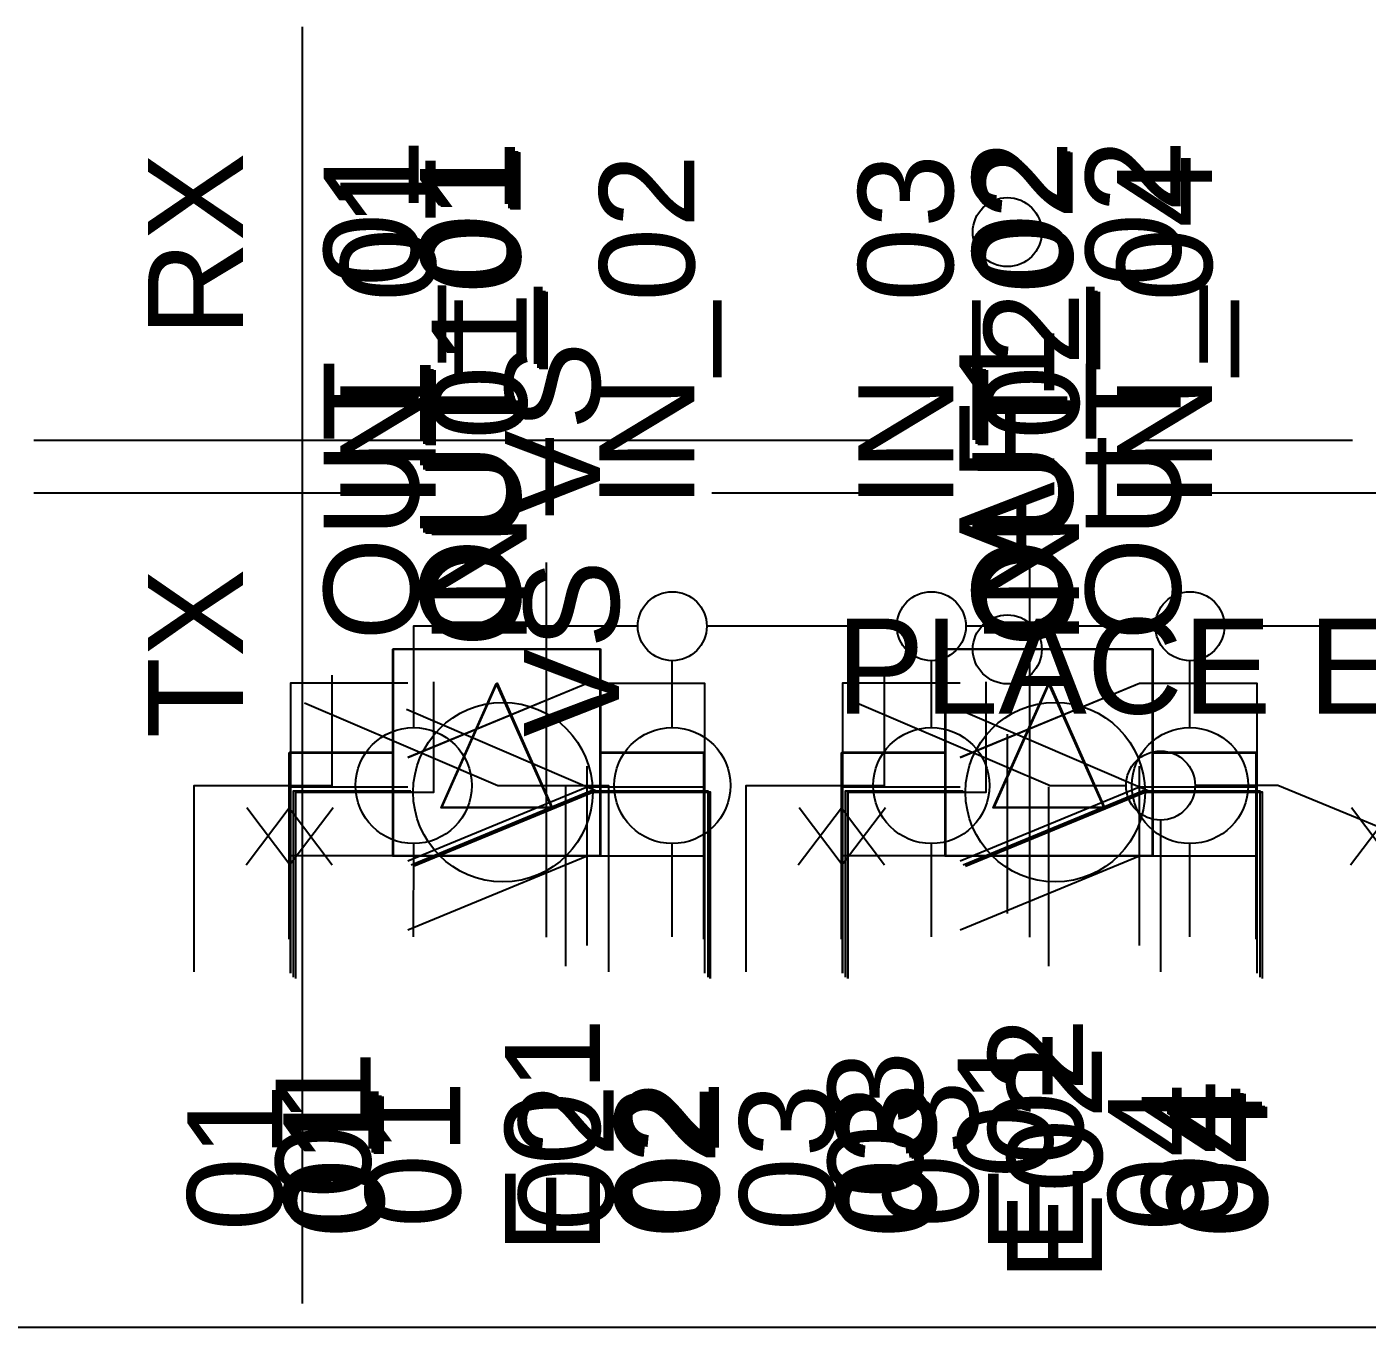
# Model space of a CAD drawing. Extents: x 1 to 47, y 1 to 35.
# Drawn here: x 27.616 to 28.587, y 11.39 to 12.332 of the extents above; entities that cross this region are included whole.
import ezdxf

# ---------------------------------------------------------------- set-up
doc = ezdxf.new("R2010")
doc.units = 0
doc.header["$MEASUREMENT"] = 0
for name, color, linetype in [('10_00______DWG_', 7, 'CONTINUOUS'), ('6_01__9-_0-___10__RTD_INPU', 7, 'CONTINUOUS'), ('6_02__9-_B-___10__RTD_INPU', 7, 'CONTINUOUS'), ('6_03__9-_1-___10__RTD_INPU', 7, 'CONTINUOUS'), ('6_04__9-_C-___10__RTD_INPU', 7, 'CONTINUOUS'), ('6_05__9-_D-___10__RTD_INPU', 7, 'CONTINUOUS'), ('6_06__9-_2A___10__RTD_INPU', 7, 'CONTINUOUS'), ('6_07__9-_2B___10__RTD_INPU', 7, 'CONTINUOUS'), ('6_08__9-_2C___10__RTD_INPU', 7, 'CONTINUOUS'), ('6_09__9-_2D___10__RTD_INPU', 7, 'CONTINUOUS'), ('6_10__9-_2G___10__RTD_INPU', 7, 'CONTINUOUS'), ('6_11__9-_3-___10__RTD_INPU', 7, 'CONTINUOUS'), ('6_12__9-_4-___10__RTD_INPU', 7, 'CONTINUOUS'), ('6_13__9-_5-___10__RTD_INPU', 7, 'CONTINUOUS'), ('6_14__9-_6-___10__RTD_INPU', 7, 'CONTINUOUS'), ('6_15__9-_70___10__RTD_INPU', 7, 'CONTINUOUS'), ('6_16__9-_L0___10__RTD_INPU', 7, 'CONTINUOUS'), ('6_17__9-_77___10__RTD_INPU', 7, 'CONTINUOUS'), ('6_18__9-_7-___10__RTD_INPU', 7, 'CONTINUOUS'), ('6_19__9-_L-___10__RTD_INPU', 7, 'CONTINUOUS'), ('7_01__0-__EMPTY', 7, 'CONTINUOUS'), ('7_02__B-___3__DI___4__DO__', 7, 'CONTINUOUS'), ('7_03__1-___4__DI___4__DO__', 7, 'CONTINUOUS'), ('7_04__C-___4__DI___4__DO__', 7, 'CONTINUOUS'), ('7_05__D-___4__DI___3__DO__', 7, 'CONTINUOUS'), ('7_06__2A___8__FORM_A_DO', 7, 'CONTINUOUS'), ('7_07__2B___8__FORM_B_DO', 7, 'CONTINUOUS'), ('7_08__2C___8__DO__6__FORM_', 7, 'CONTINUOUS'), ('7_09__2D___8__DO__2__FORM_', 7, 'CONTINUOUS'), ('7_10__2G___8__DO__4__FORM_', 7, 'CONTINUOUS'), ('7_11__3-___8__DI', 7, 'CONTINUOUS'), ('7_12__4-___14__DI', 7, 'CONTINUOUS'), ('7_13__5-___8__AI', 7, 'CONTINUOUS'), ('7_14__6-___4__AI____4__AO', 7, 'CONTINUOUS'), ('7_15__70___2__AVI____4__AF', 7, 'CONTINUOUS'), ('7_16__L0___2__LEA_AVI____4', 7, 'CONTINUOUS'), ('7_17__77___8__AFDI', 7, 'CONTINUOUS'), ('7_18__7-___2__AVI____7__DI', 7, 'CONTINUOUS'), ('7_19__L-___2__AVI____7__DI', 7, 'CONTINUOUS')]:
    doc.layers.add(name, color=color, linetype=linetype)
doc.styles.add('ARIAL', font='arial.ttf')

msp = doc.modelspace()

# ---------------------------------------------------------------- linework, layer by layer
at = {"layer": '10_00______DWG_'}
msp.add_lwpolyline([(27.43118, 11.3902), (31.30112, 11.3902)], dxfattribs=at)
at = {"layer": '6_02__9-_B-___10__RTD_INPU'}
for points in [[(27.80687, 11.64681), (27.80687, 11.78179), (27.89196, 11.78179)], [(27.89202, 11.72811), (28.02198, 11.78179), (28.10697, 11.78179), (28.10697, 11.64681)], [(28.20685, 11.64681), (28.20685, 11.78179), (28.29195, 11.78179)], [(28.292, 11.72811), (28.42196, 11.78179), (28.50695, 11.78179), (28.50695, 11.64681)]]:
    msp.add_lwpolyline(points, dxfattribs=at)
at = {"layer": '6_03__9-_1-___10__RTD_INPU'}
for points in [[(27.81085, 11.64293), (27.81085, 11.77791), (27.89594, 11.77791)], [(27.896, 11.72423), (28.02596, 11.77791), (28.11095, 11.77791), (28.11095, 11.64293)], [(28.21083, 11.64293), (28.21083, 11.77791), (28.29593, 11.77791)], [(28.29598, 11.72423), (28.42595, 11.77791), (28.51093, 11.77791), (28.51093, 11.64293)]]:
    msp.add_lwpolyline(points, dxfattribs=at)
at = {"layer": '6_04__9-_C-___10__RTD_INPU'}
for points in [[(27.89196, 11.85683), (27.80687, 11.85683), (27.80687, 11.64681)], [(27.89202, 11.80314), (28.02197, 11.85683), (28.10696, 11.85683), (28.10696, 11.73181)], [(28.29194, 11.85683), (28.20684, 11.85683), (28.20684, 11.64681)], [(28.292, 11.80314), (28.42195, 11.85683), (28.50694, 11.85683), (28.50694, 11.73181)], [(28.02195, 11.66682), (28.02195, 11.79681)], [(28.42193, 11.66682), (28.42193, 11.79681)], [(27.89196, 11.73181), (27.80687, 11.73181)], [(27.89202, 11.67813), (28.02197, 11.73181), (28.10696, 11.73181), (28.10696, 11.64681)], [(28.29194, 11.73181), (28.20684, 11.73181)], [(28.292, 11.67813), (28.42195, 11.73181), (28.50694, 11.73181), (28.50694, 11.64681)]]:
    msp.add_lwpolyline(points, dxfattribs=at)
at = {"layer": '6_05__9-_D-___10__RTD_INPU'}
for points in [[(27.73716, 11.64765), (27.73716, 11.7827), (27.73716, 11.7827), (27.83718, 11.78267), (27.8372, 11.86267)], [(28.13714, 11.64765), (28.13714, 11.7827), (28.23721, 11.7827), (28.23719, 11.78267), (28.23719, 11.86267)], [(27.81721, 11.84267), (27.95721, 11.78267), (28.03726, 11.78267), (28.03726, 11.64769)], [(28.21719, 11.84267), (28.35719, 11.78267), (28.41226, 11.78267)], [(28.6522, 11.729), (28.52223, 11.78267), (28.46223, 11.78267)], [(28.43725, 11.7577), (28.43725, 11.64769)]]:
    msp.add_lwpolyline(points, dxfattribs=at)
msp.add_circle((28.43725, 11.78267), 0.02499, dxfattribs=at)
at = {"layer": '6_06__9-_2A___10__RTD_INPU'}
for points in [[(27.80913, 11.64382), (27.80913, 11.7788), (27.89422, 11.7788)], [(27.89428, 11.72512), (28.02424, 11.7788), (28.10923, 11.7788), (28.10923, 11.64382)], [(28.20911, 11.64382), (28.20911, 11.7788), (28.29421, 11.7788)], [(28.29426, 11.72512), (28.42422, 11.7788), (28.50921, 11.7788), (28.50921, 11.64382)]]:
    msp.add_lwpolyline(points, dxfattribs=at)
at = {"layer": '6_07__9-_2B___10__RTD_INPU'}
for points in [[(27.81085, 11.6429), (27.81085, 11.77795), (27.81085, 11.77795), (27.91087, 11.77793), (27.91089, 11.85792)], [(28.21076, 11.6429), (28.21076, 11.77795), (28.21076, 11.77795), (28.31078, 11.77793), (28.3108, 11.85792)], [(27.8909, 11.83793), (28.0309, 11.77793), (28.11095, 11.77793), (28.11095, 11.64294)], [(28.29081, 11.83793), (28.43081, 11.77793), (28.51086, 11.77793), (28.51086, 11.64294)]]:
    msp.add_lwpolyline(points, dxfattribs=at)
at = {"layer": '6_08__9-_2C___10__RTD_INPU'}
for points in [[(27.81078, 11.64314), (27.81078, 11.77812), (27.89588, 11.77812)], [(27.89593, 11.72444), (28.02589, 11.77812), (28.11088, 11.77812), (28.11088, 11.64314)], [(28.21076, 11.64314), (28.21076, 11.77812), (28.29586, 11.77812)], [(28.29591, 11.72444), (28.42588, 11.77812), (28.51087, 11.77812), (28.51087, 11.64314)]]:
    msp.add_lwpolyline(points, dxfattribs=at)
at = {"layer": '6_09__9-_2D___10__RTD_INPU'}
for points in [[(27.81085, 11.6429), (27.81085, 11.77789), (27.89594, 11.77789)], [(27.896, 11.7242), (28.02596, 11.77789), (28.11095, 11.77789), (28.11095, 11.6429)], [(28.21083, 11.6429), (28.21083, 11.77789), (28.29593, 11.77789)], [(28.29598, 11.7242), (28.42595, 11.77789), (28.51093, 11.77789), (28.51093, 11.6429)]]:
    msp.add_lwpolyline(points, dxfattribs=at)
at = {"layer": '6_10__9-_2G___10__RTD_INPU'}
for points in [[(27.81085, 11.6429), (27.81085, 11.77789), (27.89594, 11.77789)], [(27.896, 11.7242), (28.02596, 11.77789), (28.11095, 11.77789), (28.11095, 11.6429)], [(28.21083, 11.6429), (28.21083, 11.77789), (28.29593, 11.77789)], [(28.29598, 11.7242), (28.42595, 11.77789), (28.51093, 11.77789), (28.51093, 11.6429)]]:
    msp.add_lwpolyline(points, dxfattribs=at)
at = {"layer": '6_11__9-_3-___10__RTD_INPU'}
for points in [[(27.81085, 11.6429), (27.81082, 11.77789), (27.89581, 11.77789)], [(28.02583, 11.77789), (28.11082, 11.77789), (28.11082, 11.6429)], [(28.21094, 11.6429), (28.21091, 11.77789), (28.2959, 11.77789)], [(28.42592, 11.77789), (28.51091, 11.77789), (28.51091, 11.6429)]]:
    msp.add_lwpolyline(points, dxfattribs=at)
for centre in [(27.96084, 11.77789), (28.36094, 11.77789)]:
    msp.add_circle(centre, 0.06501, dxfattribs=at)
at = {"layer": '6_12__9-_4-___10__RTD_INPU'}
for points in [[(28.05854, 11.89815), (27.89612, 11.89815), (27.89612, 11.82474)], [(28.24619, 11.89815), (28.10854, 11.89815)], [(28.43351, 11.89815), (28.29619, 11.89815)], [(28.62117, 11.89815), (28.48351, 11.89815)], [(28.08354, 11.82474), (28.08354, 11.87315)], [(28.27119, 11.82474), (28.27119, 11.87315)], [(28.45851, 11.82474), (28.45851, 11.87315)], [(27.89612, 11.67315), (27.8962, 11.7406)], [(28.08354, 11.67315), (28.08354, 11.7406)], [(28.27119, 11.67315), (28.27119, 11.7406)], [(28.45851, 11.67315), (28.45851, 11.7406)]]:
    msp.add_lwpolyline(points, dxfattribs=at)
for centre, radius in [((28.08354, 11.89815), 0.025), ((28.27119, 11.89815), 0.025), ((28.45851, 11.89815), 0.025), ((27.89614, 11.78267), 0.04207), ((28.08354, 11.78267), 0.04207), ((28.27119, 11.78267), 0.04207), ((28.45851, 11.78267), 0.04207)]:
    msp.add_circle(centre, radius, dxfattribs=at)
at = {"layer": '6_13__9-_5-___10__RTD_INPU'}
for points in [[(28.03102, 11.88143), (28.03102, 11.73145), (27.88105, 11.73145), (27.88105, 11.88143), (28.03102, 11.88143)], [(28.43109, 11.88143), (28.43109, 11.73145), (28.2811, 11.73145), (28.2811, 11.88143), (28.43109, 11.88143)], [(27.996, 11.76644), (27.916, 11.76644), (27.95602, 11.85645), (27.996, 11.76644)], [(28.39607, 11.76644), (28.31607, 11.76644), (28.35608, 11.85645), (28.39607, 11.76644)], [(27.80603, 11.67147), (27.806, 11.80645), (27.88102, 11.80645)], [(28.03105, 11.80645), (28.10615, 11.80645), (28.10615, 11.67147)], [(28.20603, 11.67147), (28.206, 11.80645), (28.28108, 11.80645)], [(28.43111, 11.80645), (28.50621, 11.80645), (28.50621, 11.67147)], [(27.77481, 11.72523), (27.80604, 11.76647), (27.83724, 11.72523)], [(28.17481, 11.72523), (28.20604, 11.76647), (28.23725, 11.72523)], [(28.57487, 11.72523), (28.60611, 11.76647), (28.63732, 11.72523)]]:
    msp.add_lwpolyline(points, dxfattribs=at)
at = {"layer": '6_14__9-_6-___10__RTD_INPU'}
for points in [[(28.03163, 11.88175), (28.03163, 11.73177), (27.88164, 11.73177), (27.88164, 11.88175), (28.03163, 11.88175)], [(28.43169, 11.88175), (28.43169, 11.73177), (28.28171, 11.73177), (28.28171, 11.88175), (28.43169, 11.88175)], [(27.99661, 11.76676), (27.91661, 11.76676), (27.95662, 11.85677), (27.99661, 11.76676)], [(28.39667, 11.76676), (28.31667, 11.76676), (28.35668, 11.85677), (28.39667, 11.76676)], [(27.80657, 11.67179), (27.80654, 11.80678), (27.88162, 11.80678)], [(28.03165, 11.80678), (28.10675, 11.80678), (28.10675, 11.67179)], [(28.20663, 11.67179), (28.20661, 11.80678), (28.28168, 11.80678)], [(28.43172, 11.80678), (28.50682, 11.80678), (28.50682, 11.67179)], [(27.77535, 11.76679), (27.80658, 11.72556), (27.83779, 11.76679)], [(28.17541, 11.76679), (28.20665, 11.72556), (28.23786, 11.76679)], [(28.57548, 11.76679), (28.60671, 11.72556), (28.63792, 11.76679)]]:
    msp.add_lwpolyline(points, dxfattribs=at)
at = {"layer": '6_15__9-_70___10__RTD_INPU'}
for points in [[(27.62095, 11.99483), (27.91207, 11.99483)], [(28.11208, 11.99483), (28.26203, 11.99483)], [(28.46204, 11.99483), (28.61199, 11.99483)], [(28.00606, 11.78182), (28.00606, 11.65183)], [(28.35602, 11.78182), (28.35602, 11.65183)]]:
    msp.add_lwpolyline(points, dxfattribs=at)
at = {"layer": '6_16__9-_L0___10__RTD_INPU'}
for points in [[(27.62095, 11.99483), (27.91207, 11.99483)], [(28.11208, 11.99483), (28.26203, 11.99483)], [(28.46204, 11.99483), (28.61199, 11.99483)], [(28.00606, 11.78182), (28.00606, 11.65183)], [(28.35602, 11.78182), (28.35602, 11.65183)]]:
    msp.add_lwpolyline(points, dxfattribs=at)
at = {"layer": '6_17__9-_77___10__RTD_INPU'}
for points in [[(27.81544, 12.33247), (27.81544, 11.40748)], [(27.621, 12.03299), (28.22617, 12.03299)], [(28.42622, 12.03299), (28.57617, 12.03299)], [(28.32621, 11.81994), (28.32621, 11.68995)]]:
    msp.add_lwpolyline(points, dxfattribs=at)
for centre in [(28.32621, 12.18371), (28.32621, 11.88137)]:
    msp.add_circle(centre, 0.025, dxfattribs=at)
at = {"layer": '6_18__9-_7-___10__RTD_INPU'}
for points in [[(27.99226, 11.94431), (27.99226, 11.67275)], [(28.34223, 11.94431), (28.34223, 11.67275)]]:
    msp.add_lwpolyline(points, dxfattribs=at)
at = {"layer": '6_19__9-_L-___10__RTD_INPU'}
for points in [[(27.99226, 11.94431), (27.99226, 11.67275)], [(28.34223, 11.94431), (28.34223, 11.67275)]]:
    msp.add_lwpolyline(points, dxfattribs=at)
at = {"layer": '7_02__B-___3__DI___4__DO__'}
for points in [[(27.80687, 11.64681), (27.80687, 11.78179), (27.89196, 11.78179)], [(27.89202, 11.72811), (28.02198, 11.78179), (28.10697, 11.78179), (28.10697, 11.64681)], [(28.20685, 11.64681), (28.20685, 11.78179), (28.29195, 11.78179)], [(28.292, 11.72811), (28.42196, 11.78179), (28.50695, 11.78179), (28.50695, 11.64681)]]:
    msp.add_lwpolyline(points, dxfattribs=at)
at = {"layer": '7_03__1-___4__DI___4__DO__'}
for points in [[(27.81085, 11.64293), (27.81085, 11.77791), (27.89594, 11.77791)], [(27.896, 11.72423), (28.02596, 11.77791), (28.11095, 11.77791), (28.11095, 11.64293)], [(28.21083, 11.64293), (28.21083, 11.77791), (28.29593, 11.77791)], [(28.29598, 11.72423), (28.42595, 11.77791), (28.51093, 11.77791), (28.51093, 11.64293)]]:
    msp.add_lwpolyline(points, dxfattribs=at)
at = {"layer": '7_04__C-___4__DI___4__DO__'}
for points in [[(27.89196, 11.85676), (27.80687, 11.85676), (27.80687, 11.64674)], [(27.89202, 11.80307), (28.02197, 11.85676), (28.10696, 11.85676), (28.10696, 11.73174)], [(28.29194, 11.85676), (28.20684, 11.85676), (28.20684, 11.64674)], [(28.292, 11.80307), (28.42195, 11.85676), (28.50694, 11.85676), (28.50694, 11.73174)], [(28.02195, 11.66675), (28.02195, 11.79674)], [(28.42193, 11.66675), (28.42193, 11.79674)], [(27.89196, 11.73174), (27.80687, 11.73174)], [(27.89202, 11.67806), (28.02197, 11.73174), (28.10696, 11.73174), (28.10696, 11.64674)], [(28.29194, 11.73174), (28.20684, 11.73174)], [(28.292, 11.67806), (28.42195, 11.73174), (28.50694, 11.73174), (28.50694, 11.64674)]]:
    msp.add_lwpolyline(points, dxfattribs=at)
at = {"layer": '7_05__D-___4__DI___3__DO__'}
for points in [[(27.73716, 11.64765), (27.73716, 11.7827), (27.73716, 11.7827), (27.83718, 11.78267), (27.8372, 11.86267)], [(28.13714, 11.64765), (28.13714, 11.7827), (28.23721, 11.7827), (28.23719, 11.78267), (28.23719, 11.86267)], [(27.81721, 11.84267), (27.95721, 11.78267), (28.03726, 11.78267), (28.03726, 11.64769)], [(28.21719, 11.84267), (28.35719, 11.78267), (28.41226, 11.78267)], [(28.6522, 11.729), (28.52223, 11.78267), (28.46223, 11.78267)], [(28.43725, 11.7577), (28.43725, 11.64769)]]:
    msp.add_lwpolyline(points, dxfattribs=at)
msp.add_circle((28.43725, 11.78267), 0.02499, dxfattribs=at)
at = {"layer": '7_06__2A___8__FORM_A_DO'}
for points in [[(27.80913, 11.64382), (27.80913, 11.7788), (27.89422, 11.7788)], [(27.89428, 11.72512), (28.02424, 11.7788), (28.10923, 11.7788), (28.10923, 11.64382)], [(28.20911, 11.64382), (28.20911, 11.7788), (28.29421, 11.7788)], [(28.29426, 11.72512), (28.42422, 11.7788), (28.50921, 11.7788), (28.50921, 11.64382)]]:
    msp.add_lwpolyline(points, dxfattribs=at)
at = {"layer": '7_07__2B___8__FORM_B_DO'}
for points in [[(27.81085, 11.6429), (27.81085, 11.77795), (27.81085, 11.77795), (27.91087, 11.77793), (27.91089, 11.85792)], [(28.21076, 11.6429), (28.21076, 11.77795), (28.21076, 11.77795), (28.31078, 11.77793), (28.3108, 11.85792)], [(27.8909, 11.83793), (28.0309, 11.77793), (28.11095, 11.77793), (28.11095, 11.64294)], [(28.29081, 11.83793), (28.43081, 11.77793), (28.51086, 11.77793), (28.51086, 11.64294)]]:
    msp.add_lwpolyline(points, dxfattribs=at)
at = {"layer": '7_08__2C___8__DO__6__FORM_'}
for points in [[(27.81078, 11.64314), (27.81078, 11.77812), (27.89588, 11.77812)], [(27.89593, 11.72444), (28.02589, 11.77812), (28.11088, 11.77812), (28.11088, 11.64314)], [(28.21076, 11.64314), (28.21076, 11.77812), (28.29586, 11.77812)], [(28.29591, 11.72444), (28.42588, 11.77812), (28.51087, 11.77812), (28.51087, 11.64314)]]:
    msp.add_lwpolyline(points, dxfattribs=at)
at = {"layer": '7_09__2D___8__DO__2__FORM_'}
for points in [[(27.81085, 11.6429), (27.81085, 11.77789), (27.89594, 11.77789)], [(27.896, 11.7242), (28.02596, 11.77789), (28.11095, 11.77789), (28.11095, 11.6429)], [(28.21083, 11.6429), (28.21083, 11.77789), (28.29593, 11.77789)], [(28.29598, 11.7242), (28.42595, 11.77789), (28.51093, 11.77789), (28.51093, 11.6429)]]:
    msp.add_lwpolyline(points, dxfattribs=at)
at = {"layer": '7_10__2G___8__DO__4__FORM_'}
for points in [[(27.81085, 11.6429), (27.81085, 11.77789), (27.89594, 11.77789)], [(27.896, 11.7242), (28.02596, 11.77789), (28.11095, 11.77789), (28.11095, 11.6429)], [(28.21083, 11.6429), (28.21083, 11.77789), (28.29593, 11.77789)], [(28.29598, 11.7242), (28.42595, 11.77789), (28.51093, 11.77789), (28.51093, 11.6429)]]:
    msp.add_lwpolyline(points, dxfattribs=at)
at = {"layer": '7_11__3-___8__DI'}
for points in [[(27.81085, 11.6429), (27.81082, 11.77789), (27.89581, 11.77789)], [(28.02583, 11.77789), (28.11082, 11.77789), (28.11082, 11.6429)], [(28.21094, 11.6429), (28.21091, 11.77789), (28.2959, 11.77789)], [(28.42592, 11.77789), (28.51091, 11.77789), (28.51091, 11.6429)]]:
    msp.add_lwpolyline(points, dxfattribs=at)
for centre in [(27.96084, 11.77789), (28.36094, 11.77789)]:
    msp.add_circle(centre, 0.06501, dxfattribs=at)
at = {"layer": '7_12__4-___14__DI'}
for points in [[(28.05854, 11.89815), (27.89612, 11.89815), (27.89612, 11.82474)], [(28.24619, 11.89815), (28.10854, 11.89815)], [(28.43351, 11.89815), (28.29619, 11.89815)], [(28.62117, 11.89815), (28.48351, 11.89815)], [(28.08354, 11.82474), (28.08354, 11.87315)], [(28.27119, 11.82474), (28.27119, 11.87315)], [(28.45851, 11.82474), (28.45851, 11.87315)], [(27.89612, 11.67315), (27.8962, 11.7406)], [(28.08354, 11.67315), (28.08354, 11.7406)], [(28.27119, 11.67315), (28.27119, 11.7406)], [(28.45851, 11.67315), (28.45851, 11.7406)]]:
    msp.add_lwpolyline(points, dxfattribs=at)
for centre, radius in [((28.08354, 11.89815), 0.025), ((28.27119, 11.89815), 0.025), ((28.45851, 11.89815), 0.025), ((27.89614, 11.78267), 0.04207), ((28.08354, 11.78267), 0.04207), ((28.27119, 11.78267), 0.04207), ((28.45851, 11.78267), 0.04207)]:
    msp.add_circle(centre, radius, dxfattribs=at)
at = {"layer": '7_13__5-___8__AI'}
for points in [[(28.03102, 11.88143), (28.03102, 11.73145), (27.88105, 11.73145), (27.88105, 11.88143), (28.03102, 11.88143)], [(28.43109, 11.88143), (28.43109, 11.73145), (28.2811, 11.73145), (28.2811, 11.88143), (28.43109, 11.88143)], [(27.996, 11.76644), (27.916, 11.76644), (27.95602, 11.85645), (27.996, 11.76644)], [(28.39607, 11.76644), (28.31607, 11.76644), (28.35608, 11.85645), (28.39607, 11.76644)], [(27.80603, 11.67147), (27.806, 11.80645), (27.88102, 11.80645)], [(28.03105, 11.80645), (28.10615, 11.80645), (28.10615, 11.67147)], [(28.20603, 11.67147), (28.206, 11.80645), (28.28108, 11.80645)], [(28.43111, 11.80645), (28.50621, 11.80645), (28.50621, 11.67147)], [(27.77481, 11.72523), (27.80604, 11.76647), (27.83724, 11.72523)], [(28.17481, 11.72523), (28.20604, 11.76647), (28.23725, 11.72523)], [(28.57487, 11.72523), (28.60611, 11.76647), (28.63732, 11.72523)]]:
    msp.add_lwpolyline(points, dxfattribs=at)
at = {"layer": '7_14__6-___4__AI____4__AO'}
for points in [[(28.03163, 11.88175), (28.03163, 11.73177), (27.88164, 11.73177), (27.88164, 11.88175), (28.03163, 11.88175)], [(28.43169, 11.88175), (28.43169, 11.73177), (28.28171, 11.73177), (28.28171, 11.88175), (28.43169, 11.88175)], [(27.99661, 11.76676), (27.91661, 11.76676), (27.95662, 11.85677), (27.99661, 11.76676)], [(28.39667, 11.76676), (28.31667, 11.76676), (28.35668, 11.85677), (28.39667, 11.76676)], [(27.80657, 11.67179), (27.80654, 11.80678), (27.88162, 11.80678)], [(28.03165, 11.80678), (28.10675, 11.80678), (28.10675, 11.67179)], [(28.20663, 11.67179), (28.20661, 11.80678), (28.28168, 11.80678)], [(28.43172, 11.80678), (28.50682, 11.80678), (28.50682, 11.67179)], [(27.77535, 11.76679), (27.80658, 11.72556), (27.83779, 11.76679)], [(28.17541, 11.76679), (28.20665, 11.72556), (28.23786, 11.76679)], [(28.57548, 11.76679), (28.60671, 11.72556), (28.63792, 11.76679)]]:
    msp.add_lwpolyline(points, dxfattribs=at)
at = {"layer": '7_15__70___2__AVI____4__AF'}
for points in [[(27.62095, 11.99483), (27.91207, 11.99483)], [(28.11208, 11.99483), (28.26203, 11.99483)], [(28.46204, 11.99483), (28.61199, 11.99483)], [(28.00606, 11.78182), (28.00606, 11.65183)], [(28.35602, 11.78182), (28.35602, 11.65183)]]:
    msp.add_lwpolyline(points, dxfattribs=at)
at = {"layer": '7_16__L0___2__LEA_AVI____4'}
for points in [[(27.62095, 11.99483), (27.91207, 11.99483)], [(28.11208, 11.99483), (28.26203, 11.99483)], [(28.46204, 11.99483), (28.61199, 11.99483)], [(28.00606, 11.78182), (28.00606, 11.65183)], [(28.35602, 11.78182), (28.35602, 11.65183)]]:
    msp.add_lwpolyline(points, dxfattribs=at)
at = {"layer": '7_17__77___8__AFDI'}
for points in [[(27.81544, 12.33247), (27.81544, 11.40748)], [(27.621, 12.03299), (28.22617, 12.03299)], [(28.42622, 12.03299), (28.57617, 12.03299)], [(28.32621, 11.81994), (28.32621, 11.68995)]]:
    msp.add_lwpolyline(points, dxfattribs=at)
for centre in [(28.32621, 12.18371), (28.32621, 11.88137)]:
    msp.add_circle(centre, 0.025, dxfattribs=at)
at = {"layer": '7_18__7-___2__AVI____7__DI'}
for points in [[(27.99226, 11.94431), (27.99226, 11.67275)], [(28.34223, 11.94431), (28.34223, 11.67275)]]:
    msp.add_lwpolyline(points, dxfattribs=at)
at = {"layer": '7_19__L-___2__AVI____7__DI'}
for points in [[(27.99226, 11.94431), (27.99226, 11.67275)], [(28.34223, 11.94431), (28.34223, 11.67275)]]:
    msp.add_lwpolyline(points, dxfattribs=at)

# ---------------------------------------------------------------- texts
at = {"layer": '6_01__9-_0-___10__RTD_INPU', "style": 'ARIAL'}
msp.add_text('PLACE EXPANSION CARD LABEL HERE', height=0.0688333, dxfattribs=at).set_placement((28.20211, 11.83474))
at = {"layer": '6_02__9-_B-___10__RTD_INPU', "style": 'ARIAL'}
for s, p in [('OUT_01', (27.96963, 11.88674)), ('OUT_02', (28.36961, 11.88674)), ('01', (27.87072, 11.45886)), ('02', (28.11071, 11.45886)), ('03', (28.27067, 11.45886)), ('04', (28.51069, 11.45886))]:
    msp.add_text(s, height=0.068833, rotation=90, dxfattribs=at).set_placement(p)
at = {"layer": '6_03__9-_1-___10__RTD_INPU', "style": 'ARIAL'}
for s, p in [('OUT_01', (27.97361, 11.88286)), ('OUT_02', (28.37359, 11.88286)), ('01', (27.8747, 11.45498)), ('02', (28.11469, 11.45498)), ('03', (28.27465, 11.45498)), ('04', (28.51467, 11.45498))]:
    msp.add_text(s, height=0.068833, rotation=90, dxfattribs=at).set_placement(p)
at = {"layer": '6_04__9-_C-___10__RTD_INPU', "style": 'ARIAL'}
for s, p in [('OUT_01', (27.97361, 11.88294)), ('OUT_02', (28.3736, 11.88294)), ('01', (27.8747, 11.45505)), ('02', (28.11469, 11.45505)), ('03', (28.27466, 11.45505)), ('04', (28.51468, 11.45505))]:
    msp.add_text(s, height=0.068833, rotation=90, dxfattribs=at).set_placement(p)
at = {"layer": '6_05__9-_D-___10__RTD_INPU', "style": 'ARIAL'}
for s, p in [('OUT_01', (27.89992, 11.88762)), ('OUT_02', (28.45179, 11.88762)), ('01', (27.80101, 11.45974)), ('02', (28.041, 11.45974)), ('03', (28.20097, 11.45974)), ('04', (28.46808, 11.45974))]:
    msp.add_text(s, height=0.068833, rotation=90, dxfattribs=at).set_placement(p)
at = {"layer": '6_06__9-_2A___10__RTD_INPU', "style": 'ARIAL'}
for s, p in [('OUT_01', (27.97189, 11.88375)), ('OUT_02', (28.37187, 11.88375)), ('01', (27.87298, 11.45587)), ('02', (28.11297, 11.45587)), ('03', (28.27293, 11.45587)), ('04', (28.51295, 11.45587))]:
    msp.add_text(s, height=0.068833, rotation=90, dxfattribs=at).set_placement(p)
at = {"layer": '6_07__9-_2B___10__RTD_INPU', "style": 'ARIAL'}
for s, p in [('OUT_01', (27.97361, 11.88288)), ('OUT_02', (28.37352, 11.88288)), ('01', (27.8747, 11.455)), ('02', (28.11469, 11.455)), ('03', (28.27461, 11.455)), ('04', (28.5146, 11.455))]:
    msp.add_text(s, height=0.068833, rotation=90, dxfattribs=at).set_placement(p)
at = {"layer": '6_08__9-_2C___10__RTD_INPU', "style": 'ARIAL'}
for s, p in [('OUT_01', (27.97354, 11.88307)), ('OUT_02', (28.37352, 11.88307)), ('01', (27.87463, 11.45519)), ('02', (28.11462, 11.45519)), ('03', (28.27459, 11.45519)), ('04', (28.5146, 11.45519))]:
    msp.add_text(s, height=0.068833, rotation=90, dxfattribs=at).set_placement(p)
at = {"layer": '6_09__9-_2D___10__RTD_INPU', "style": 'ARIAL'}
for s, p in [('OUT_01', (27.97361, 11.88284)), ('OUT_02', (28.37359, 11.88284)), ('01', (27.8747, 11.45496)), ('02', (28.11469, 11.45496)), ('03', (28.27465, 11.45496)), ('04', (28.51467, 11.45496))]:
    msp.add_text(s, height=0.068833, rotation=90, dxfattribs=at).set_placement(p)
at = {"layer": '6_10__9-_2G___10__RTD_INPU', "style": 'ARIAL'}
for s, p in [('OUT_01', (27.97361, 11.88284)), ('OUT_02', (28.37359, 11.88284)), ('01', (27.8747, 11.45496)), ('02', (28.11469, 11.45496)), ('03', (28.27465, 11.45496)), ('04', (28.51467, 11.45496))]:
    msp.add_text(s, height=0.068833, rotation=90, dxfattribs=at).set_placement(p)
at = {"layer": '6_11__9-_3-___10__RTD_INPU', "style": 'ARIAL'}
for s, p in [('IN_01', (27.97806, 11.88376)), ('IN_02', (28.3781, 11.88376)), ('01', (27.87459, 11.45496)), ('02', (28.11458, 11.45496)), ('03', (28.27455, 11.45496)), ('04', (28.51456, 11.45496))]:
    msp.add_text(s, height=0.068833, rotation=90, dxfattribs=at).set_placement(p)
at = {"layer": '6_12__9-_4-___10__RTD_INPU', "style": 'ARIAL'}
for s, p in [('IN_01', (27.91201, 11.98368)), ('IN_02', (28.09951, 11.98368)), ('IN_03', (28.28701, 11.98368)), ('IN_04', (28.47451, 11.98368)), ('01', (27.92995, 11.4621)), ('02', (28.11745, 11.4621)), ('03', (28.3049, 11.4621)), ('04', (28.49245, 11.4621))]:
    msp.add_text(s, height=0.068833, rotation=90, dxfattribs=at).set_placement(p)
at = {"layer": '6_13__9-_5-___10__RTD_INPU', "style": 'ARIAL'}
for s, p in [('AI_01', (27.97336, 11.91684)), ('AI_02', (28.37335, 11.91684)), ('01', (27.86505, 11.48348)), ('02', (28.10504, 11.48348)), ('03', (28.26501, 11.48348)), ('04', (28.50503, 11.48348))]:
    msp.add_text(s, height=0.068833, rotation=90, dxfattribs=at).set_placement(p)
at = {"layer": '6_14__9-_6-___10__RTD_INPU', "style": 'ARIAL'}
for s, p in [('AO_01', (27.96965, 11.91263)), ('AO_02', (28.36964, 11.91263)), ('01', (27.87074, 11.4838)), ('02', (28.11073, 11.4838)), ('03', (28.2707, 11.4838)), ('04', (28.51072, 11.4838))]:
    msp.add_text(s, height=0.068833, rotation=90, dxfattribs=at).set_placement(p)
at = {"layer": '6_15__9-_70___10__RTD_INPU', "style": 'ARIAL'}
for s, p in [('VS', (28.0449, 11.8178)), ('NS', (28.39487, 11.8109)), ('E01', (28.04489, 11.42353)), ('E02', (28.39488, 11.42353))]:
    msp.add_text(s, height=0.068833, rotation=90, dxfattribs=at).set_placement(p)
at = {"layer": '6_16__9-_L0___10__RTD_INPU', "style": 'ARIAL'}
for s, p in [('VS', (28.0449, 11.8178)), ('NS', (28.39487, 11.8109)), ('E01', (28.04489, 11.42353)), ('E02', (28.39488, 11.42353))]:
    msp.add_text(s, height=0.068833, rotation=90, dxfattribs=at).set_placement(p)
at = {"layer": '6_17__9-_77___10__RTD_INPU', "style": 'ARIAL'}
for s, p in [('RX', (27.77257, 12.10772)), ('AF1', (28.36022, 11.93878)), ('TX', (27.77257, 11.81701)), ('01', (28.35905, 11.49826))]:
    msp.add_text(s, height=0.068833, rotation=90, dxfattribs=at).set_placement(p)
at = {"layer": '6_18__9-_7-___10__RTD_INPU', "style": 'ARIAL'}
for s, p in [('VS', (28.03118, 11.9761)), ('NS', (28.38114, 11.97202)), ('E01', (28.03116, 11.44338)), ('E02', (28.38115, 11.44338))]:
    msp.add_text(s, height=0.068833, rotation=90, dxfattribs=at).set_placement(p)
at = {"layer": '6_19__9-_L-___10__RTD_INPU', "style": 'ARIAL'}
for s, p in [('VS', (28.03118, 11.9761)), ('NS', (28.38114, 11.97202)), ('E01', (28.03116, 11.44338)), ('E02', (28.38115, 11.44338))]:
    msp.add_text(s, height=0.068833, rotation=90, dxfattribs=at).set_placement(p)
at = {"layer": '7_01__0-__EMPTY', "style": 'ARIAL'}
msp.add_text('PLACE EXPANSION CARD LABEL HERE', height=0.0688333, dxfattribs=at).set_placement((28.20211, 11.83474))
at = {"layer": '7_02__B-___3__DI___4__DO__', "style": 'ARIAL'}
for s, p in [('OUT_01', (27.96963, 11.88674)), ('OUT_02', (28.36961, 11.88674)), ('01', (27.87072, 11.45886)), ('02', (28.11071, 11.45886)), ('03', (28.27067, 11.45886)), ('04', (28.51069, 11.45886))]:
    msp.add_text(s, height=0.068833, rotation=90, dxfattribs=at).set_placement(p)
at = {"layer": '7_03__1-___4__DI___4__DO__', "style": 'ARIAL'}
for s, p in [('OUT_01', (27.97361, 11.88286)), ('OUT_02', (28.37359, 11.88286)), ('01', (27.8747, 11.45498)), ('02', (28.11469, 11.45498)), ('03', (28.27465, 11.45498)), ('04', (28.51467, 11.45498))]:
    msp.add_text(s, height=0.068833, rotation=90, dxfattribs=at).set_placement(p)
at = {"layer": '7_04__C-___4__DI___4__DO__', "style": 'ARIAL'}
for s, p in [('OUT_01', (27.97361, 11.88287)), ('OUT_02', (28.3736, 11.88287)), ('01', (27.8747, 11.45498)), ('02', (28.11469, 11.45498)), ('03', (28.27466, 11.45498)), ('04', (28.51468, 11.45498))]:
    msp.add_text(s, height=0.068833, rotation=90, dxfattribs=at).set_placement(p)
at = {"layer": '7_05__D-___4__DI___3__DO__', "style": 'ARIAL'}
for s, p in [('OUT_01', (27.89992, 11.88762)), ('OUT_02', (28.45179, 11.88762)), ('01', (27.80101, 11.45974)), ('02', (28.041, 11.45974)), ('03', (28.20097, 11.45974)), ('04', (28.46808, 11.45974))]:
    msp.add_text(s, height=0.068833, rotation=90, dxfattribs=at).set_placement(p)
at = {"layer": '7_06__2A___8__FORM_A_DO', "style": 'ARIAL'}
for s, p in [('OUT_01', (27.97189, 11.88375)), ('OUT_02', (28.37187, 11.88375)), ('01', (27.87298, 11.45587)), ('02', (28.11297, 11.45587)), ('03', (28.27293, 11.45587)), ('04', (28.51295, 11.45587))]:
    msp.add_text(s, height=0.068833, rotation=90, dxfattribs=at).set_placement(p)
at = {"layer": '7_07__2B___8__FORM_B_DO', "style": 'ARIAL'}
for s, p in [('OUT_01', (27.97361, 11.88288)), ('OUT_02', (28.37352, 11.88288)), ('01', (27.8747, 11.455)), ('02', (28.11469, 11.455)), ('03', (28.27461, 11.455)), ('04', (28.5146, 11.455))]:
    msp.add_text(s, height=0.068833, rotation=90, dxfattribs=at).set_placement(p)
at = {"layer": '7_08__2C___8__DO__6__FORM_', "style": 'ARIAL'}
for s, p in [('OUT_01', (27.97354, 11.88307)), ('OUT_02', (28.37352, 11.88307)), ('01', (27.87463, 11.45519)), ('02', (28.11462, 11.45519)), ('03', (28.27459, 11.45519)), ('04', (28.5146, 11.45519))]:
    msp.add_text(s, height=0.068833, rotation=90, dxfattribs=at).set_placement(p)
at = {"layer": '7_09__2D___8__DO__2__FORM_', "style": 'ARIAL'}
for s, p in [('OUT_01', (27.97361, 11.88284)), ('OUT_02', (28.37359, 11.88284)), ('01', (27.8747, 11.45496)), ('02', (28.11469, 11.45496)), ('03', (28.27465, 11.45496)), ('04', (28.51467, 11.45496))]:
    msp.add_text(s, height=0.068833, rotation=90, dxfattribs=at).set_placement(p)
at = {"layer": '7_10__2G___8__DO__4__FORM_', "style": 'ARIAL'}
for s, p in [('OUT_01', (27.97361, 11.88284)), ('OUT_02', (28.37359, 11.88284)), ('01', (27.8747, 11.45496)), ('02', (28.11469, 11.45496)), ('03', (28.27465, 11.45496)), ('04', (28.51467, 11.45496))]:
    msp.add_text(s, height=0.068833, rotation=90, dxfattribs=at).set_placement(p)
at = {"layer": '7_11__3-___8__DI', "style": 'ARIAL'}
for s, p in [('IN_01', (27.97806, 11.88376)), ('IN_02', (28.3781, 11.88376)), ('01', (27.87459, 11.45496)), ('02', (28.11458, 11.45496)), ('03', (28.27455, 11.45496)), ('04', (28.51456, 11.45496))]:
    msp.add_text(s, height=0.068833, rotation=90, dxfattribs=at).set_placement(p)
at = {"layer": '7_12__4-___14__DI', "style": 'ARIAL'}
for s, p in [('IN_01', (27.91201, 11.98368)), ('IN_02', (28.09951, 11.98368)), ('IN_03', (28.28701, 11.98368)), ('IN_04', (28.47451, 11.98368)), ('01', (27.92995, 11.4621)), ('02', (28.11745, 11.4621)), ('03', (28.3049, 11.4621)), ('04', (28.49245, 11.4621))]:
    msp.add_text(s, height=0.068833, rotation=90, dxfattribs=at).set_placement(p)
at = {"layer": '7_13__5-___8__AI', "style": 'ARIAL'}
for s, p in [('AI_01', (27.97336, 11.91684)), ('AI_02', (28.37335, 11.91684)), ('01', (27.86505, 11.48348)), ('02', (28.10504, 11.48348)), ('03', (28.26501, 11.48348)), ('04', (28.50503, 11.48348))]:
    msp.add_text(s, height=0.068833, rotation=90, dxfattribs=at).set_placement(p)
at = {"layer": '7_14__6-___4__AI____4__AO', "style": 'ARIAL'}
for s, p in [('AO_01', (27.96965, 11.91263)), ('AO_02', (28.36964, 11.91263)), ('01', (27.87074, 11.4838)), ('02', (28.11073, 11.4838)), ('03', (28.2707, 11.4838)), ('04', (28.51072, 11.4838))]:
    msp.add_text(s, height=0.068833, rotation=90, dxfattribs=at).set_placement(p)
at = {"layer": '7_15__70___2__AVI____4__AF', "style": 'ARIAL'}
for s, p in [('VS', (28.0449, 11.8178)), ('NS', (28.39487, 11.8109)), ('E01', (28.04489, 11.42353)), ('E02', (28.39488, 11.42353))]:
    msp.add_text(s, height=0.068833, rotation=90, dxfattribs=at).set_placement(p)
at = {"layer": '7_16__L0___2__LEA_AVI____4', "style": 'ARIAL'}
for s, p in [('VS', (28.0449, 11.8178)), ('NS', (28.39487, 11.8109)), ('E01', (28.04489, 11.42353)), ('E02', (28.39488, 11.42353))]:
    msp.add_text(s, height=0.068833, rotation=90, dxfattribs=at).set_placement(p)
at = {"layer": '7_17__77___8__AFDI', "style": 'ARIAL'}
for s, p in [('RX', (27.77257, 12.10772)), ('AF1', (28.36022, 11.93878)), ('TX', (27.77257, 11.81701)), ('01', (28.35905, 11.49826))]:
    msp.add_text(s, height=0.068833, rotation=90, dxfattribs=at).set_placement(p)
at = {"layer": '7_18__7-___2__AVI____7__DI', "style": 'ARIAL'}
for s, p in [('VS', (28.03118, 11.9761)), ('NS', (28.38114, 11.97202)), ('E01', (28.03116, 11.44338)), ('E02', (28.38115, 11.44338))]:
    msp.add_text(s, height=0.068833, rotation=90, dxfattribs=at).set_placement(p)
at = {"layer": '7_19__L-___2__AVI____7__DI', "style": 'ARIAL'}
for s, p in [('VS', (28.03118, 11.9761)), ('NS', (28.38114, 11.97202)), ('E01', (28.03116, 11.44338)), ('E02', (28.38115, 11.44338))]:
    msp.add_text(s, height=0.068833, rotation=90, dxfattribs=at).set_placement(p)

doc.saveas('drawing.dxf')
